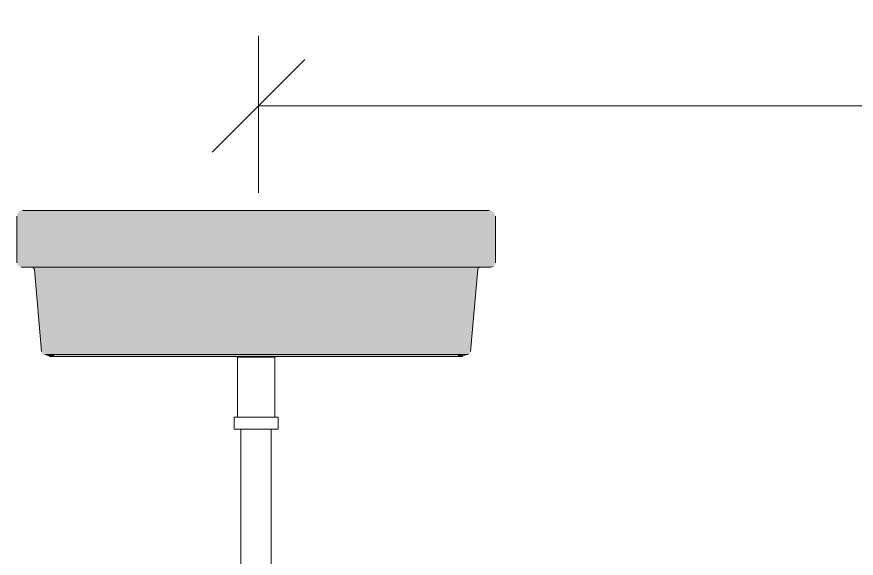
# Model space of a CAD drawing. Header units: metres. Extents: x 1.1 to 88.1, y -3.7 to 23.8.
# Drawn here: x 51.033 to 51.752, y 0.502 to 0.966 of the extents above; entities that cross this region are included whole.
import ezdxf

# ---------------------------------------------------------------- set-up
doc = ezdxf.new("R2010")
doc.units = ezdxf.units.M
for name, color, linetype, lineweight in [('A-ANNO-DIMS', 7, 'Continuous', 5), ('A-ANNO-DIMS-25', 7, 'Continuous', 5), ('P-SANR-FIXT', 7, 'Continuous', 5)]:
    doc.layers.add(name, color=color, linetype=linetype, lineweight=lineweight)
doc.styles.add('Century Gothic_2', font='GOTHIC.TTF', dxfattribs={"height": 0.025})
doc.dimstyles.new('Setores_1_mm', dxfattribs={"dimscale": 0.3048, "dimtxt": 0.026104, "dimasz": 0.260417, "dimexe": 0.19685, "dimexo": 0.123031, "dimgap": 0.143537, "dimtad": 1, "dimrnd": 0.01, "dimzin": 0, "dimdsep": 46, "dimtxsty": 'Century Gothic_2', "dimblk1": 'OBLIQUE', "dimblk2": 'OBLIQUE', "dimsah": 1, "dimcen": 0.09, "dimazin": 0, "dimtfac": 1, "dimtdec": 4, "dimtix": 1, "dimtmove": 0, "dimatfit": 3, "dimfxl": 1, "dimtvp": 1, "dimtolj": 1, "dimtzin": 0, "dimarcsym": 2})

# ---------------------------------------------------------------- blocks, each defined once
blk = doc.blocks.new('USO_ESG_Cuba lavatório retângular - Uso geral-4012784-BB')
at = {"layer": 'P-SANR-FIXT', "true_color": 0xf3f3f3}
for points in [[(16.4974, 0.795), (16.52934, 0.79509), (16.52934, 0.8), (16.5011, 0.79983), (16.50068, 0.79947), (16.4999, 0.79933), (16.49828, 0.79778), (16.49807, 0.7975), (16.49757, 0.79629), (16.49741, 0.79509)], [(16.80883, 0.795), (16.8755, 0.79509), (16.8755, 0.8), (16.52934, 0.79983), (16.52934, 0.795), (16.78125, 0.795)], [(16.87751, 0.795), (16.90743, 0.79509), (16.90727, 0.79629), (16.90636, 0.79805), (16.9058, 0.79867), (16.90494, 0.79933), (16.90022, 0.8), (16.8755, 0.79983), (16.8755, 0.795)], [(16.4974, 0.75529), (16.52934, 0.75529), (16.5293, 0.795), (16.4974, 0.795), (16.4974, 0.76805)], [(16.52934, 0.75529), (16.8755, 0.75529), (16.8755, 0.795), (16.52934, 0.795), (16.52934, 0.76805)], [(16.90636, 0.75529), (16.90744, 0.75529), (16.90744, 0.795), (16.8755, 0.795), (16.8755, 0.75529), (16.90316, 0.75529)], [(16.51528, 0.75148), (16.52934, 0.75161), (16.5293, 0.75529), (16.4974, 0.75529), (16.49791, 0.75338), (16.4993, 0.75199), (16.50094, 0.75158), (16.50185, 0.75148), (16.51527, 0.75148)], [(16.78469, 0.75148), (16.8755, 0.75161), (16.8755, 0.75529), (16.52934, 0.75529), (16.52934, 0.75148), (16.78125, 0.75148)], [(16.88868, 0.75148), (16.90364, 0.75148), (16.90636, 0.75263), (16.90731, 0.7543), (16.90731, 0.75529), (16.8755, 0.75529), (16.8755, 0.75148), (16.88774, 0.75148)], [(16.51743, 0.74961), (16.52934, 0.74961), (16.52934, 0.75142), (16.51188, 0.75148), (16.51242, 0.7511), (16.5121, 0.75081), (16.51293, 0.75039), (16.51249, 0.75002), (16.51337, 0.74961), (16.51652, 0.74961)], [(16.52177, 0.67931), (16.52934, 0.67931), (16.52934, 0.74961), (16.51249, 0.74961), (16.51864, 0.67931), (16.52099, 0.67931)], [(16.85417, 0.74961), (16.8755, 0.74961), (16.8755, 0.75148), (16.52934, 0.75123), (16.52934, 0.74961), (16.85345, 0.74961)], [(16.70905, 0.67931), (16.8755, 0.67931), (16.8755, 0.74961), (16.52934, 0.74961), (16.52934, 0.67931), (16.68498, 0.67931)], [(16.87872, 0.74961), (16.89191, 0.74969), (16.89235, 0.75016), (16.89191, 0.75039), (16.89296, 0.75096), (16.89269, 0.7513), (16.89296, 0.75148), (16.8755, 0.75123), (16.8755, 0.74961), (16.87831, 0.74961)], [(16.8755, 0.67931), (16.8862, 0.67931), (16.89235, 0.74961), (16.8755, 0.74961), (16.8755, 0.68693)], [(16.52201, 0.67659), (16.52934, 0.67676), (16.52934, 0.67931), (16.51864, 0.67931), (16.51917, 0.67788), (16.52009, 0.67701), (16.52059, 0.67676), (16.52193, 0.67659)], [(16.52633, 0.67579), (16.52934, 0.67579), (16.52934, 0.67656), (16.52461, 0.67624), (16.52352, 0.67616), (16.5243, 0.67579), (16.52552, 0.67579)], [(16.70488, 0.67659), (16.8755, 0.67676), (16.8755, 0.67931), (16.52934, 0.67931), (16.52934, 0.67659), (16.70245, 0.67659)], [(16.70543, 0.67579), (16.8755, 0.67579), (16.8755, 0.67656), (16.52934, 0.67642), (16.52934, 0.67579), (16.70245, 0.67579)], [(16.73145, 0.67656), (16.73145, 0.67659), (16.73098, 0.67656)], [(16.8755, 0.67659), (16.88385, 0.67687), (16.8852, 0.67735), (16.88578, 0.67803), (16.88606, 0.67931), (16.8755, 0.67931), (16.8755, 0.6766), (16.87572, 0.6766)], [(16.87819, 0.67579), (16.88117, 0.67602), (16.88132, 0.67645), (16.8755, 0.67656), (16.8755, 0.67579), (16.87751, 0.67579)], [(16.52676, 0.675), (16.52934, 0.67533), (16.52934, 0.67579), (16.52393, 0.67579), (16.52473, 0.67521), (16.52655, 0.67505)], [(16.70532, 0.675), (16.8755, 0.67521), (16.8755, 0.67579), (16.52934, 0.67579), (16.52934, 0.675), (16.70245, 0.675)], [(16.87808, 0.675), (16.88032, 0.67579), (16.8755, 0.67579), (16.8755, 0.67505), (16.87751, 0.67501)]]:
    blk.add_hatch(color=7, dxfattribs=at).paths.add_polyline_path(points)
at = {"layer": 'P-SANR-FIXT'}
for p, q in [((16.8755, 0.8), (16.52934, 0.8)), ((16.4974, 0.795), (16.4974, 0.75529)), ((16.90744, 0.75529), (16.90744, 0.795)), ((16.51249, 0.74961), (16.51864, 0.67931)), ((16.52934, 0.75148), (16.8755, 0.75148)), ((16.8862, 0.67931), (16.89235, 0.74961)), ((16.90569, 0.75208), (16.90364, 0.75148)), ((16.52162, 0.67658), (16.52128, 0.67676)), ((16.5217, 0.67658), (16.52162, 0.67658)), ((16.52393, 0.67579), (16.52217, 0.67658)), ((16.52934, 0.67658), (16.8755, 0.67658)), ((16.88267, 0.67658), (16.88091, 0.67579)), ((16.88461, 0.67692), (16.88322, 0.67658)), ((16.5257, 0.675), (16.52529, 0.67518)), ((16.52934, 0.675), (16.8755, 0.675)), ((16.68551, 0.67505), (16.68645, 0.67431)), ((16.68645, 0.67431), (16.68645, 0.62313)), ((16.68645, 0.67431), (16.71845, 0.67431)), ((16.71845, 0.67431), (16.71939, 0.67505)), ((16.71845, 0.62313), (16.71845, 0.67431)), ((16.87747, 0.675), (16.8755, 0.675)), ((16.87914, 0.675), (16.87751, 0.675)), ((16.88012, 0.67544), (16.87914, 0.675))]:
    blk.add_line(p, q, dxfattribs=at)
at = {"layer": 'P-SANR-FIXT', "flags": 128}
for points in [[(16.52934, 0.8), (16.51927, 0.8), (16.51066, 0.8), (16.50475, 0.8), (16.50242, 0.8), (16.5024, 0.8)], [(16.90244, 0.8), (16.90049, 0.8), (16.89491, 0.8), (16.88652, 0.8), (16.87653, 0.8), (16.8755, 0.8)], [(16.5012, 0.75148), (16.50316, 0.75148), (16.50875, 0.75148), (16.5172, 0.75148), (16.52734, 0.75148), (16.52934, 0.75148)], [(16.51249, 0.74961), (16.5114, 0.75125), (16.51045, 0.75148)], [(16.8755, 0.75148), (16.8858, 0.75148), (16.89468, 0.75148), (16.90089, 0.75148), (16.90357, 0.75148), (16.90364, 0.75148)], [(16.89439, 0.75148), (16.89267, 0.75054), (16.89235, 0.74961)], [(16.52162, 0.67658), (16.52352, 0.67658), (16.52827, 0.67658), (16.52934, 0.67658)], [(16.8755, 0.67658), (16.88056, 0.67658), (16.88314, 0.67658), (16.88322, 0.67658)], [(16.88322, 0.67658), (16.88132, 0.67658), (16.88074, 0.67658)], [(16.5257, 0.675), (16.52737, 0.675), (16.52934, 0.675)], [(16.52934, 0.675), (16.52627, 0.675), (16.5257, 0.675)], [(16.8755, 0.675), (16.87857, 0.675), (16.87914, 0.675)]]:
    blk.add_lwpolyline(points, dxfattribs=at)
blk = doc.blocks.new('USO_ESG_Sifão de Uso Geral - Sifão para lavatório-4012786-BB')
at = {"layer": 'P-SANR-FIXT'}
for p, q in [((16.68356, 0.62313), (16.68356, 0.61274)), ((16.68356, 0.62313), (16.70245, 0.62313)), ((16.70245, 0.62313), (16.72134, 0.62313)), ((16.72134, 0.61274), (16.72134, 0.62313)), ((16.68356, 0.61274), (16.70245, 0.61274)), ((16.68945, 0.61274), (16.68945, 0.48512)), ((16.70245, 0.61274), (16.72134, 0.61274)), ((16.71545, 0.48512), (16.71545, 0.61274)), ((16.68597, 0.48512), (16.68597, 0.47916)), ((16.70245, 0.48512), (16.68597, 0.48512)), ((16.71893, 0.48512), (16.70245, 0.48512)), ((16.71893, 0.47916), (16.71893, 0.48512)), ((16.67705, 0.47713), (16.67705, 0.47416)), ((16.68597, 0.47916), (16.68498, 0.47817)), ((16.68528, 0.47813), (16.68784, 0.47813)), ((16.68597, 0.47916), (16.70245, 0.47916)), ((16.69483, 0.47813), (16.69842, 0.47813)), ((16.70245, 0.47916), (16.71893, 0.47916)), ((16.70648, 0.47813), (16.70906, 0.47813)), ((16.70915, 0.47813), (16.71007, 0.47813)), ((16.71706, 0.47813), (16.71961, 0.47813)), ((16.71995, 0.47813), (16.71893, 0.47916)), ((16.72784, 0.47416), (16.72784, 0.47713)), ((16.67705, 0.47416), (16.6676, 0.41995)), ((16.67705, 0.47416), (16.70245, 0.47416)), ((16.70245, 0.47416), (16.72784, 0.47416)), ((16.7373, 0.41995), (16.72784, 0.47416)), ((16.70245, 0.41995), (16.6676, 0.41995)), ((16.7373, 0.41995), (16.70245, 0.41995)), ((16.67422, 0.41477), (16.67422, 0.39156)), ((16.73067, 0.39156), (16.73067, 0.41477)), ((16.73269, 0.41477), (16.73074, 0.41477))]:
    blk.add_line(p, q, dxfattribs=at)
at = {"layer": 'P-SANR-FIXT', "flags": 128}
for points in [[(16.67705, 0.47713), (16.67752, 0.47798), (16.67806, 0.47813)], [(16.70245, 0.47813), (16.69289, 0.47813), (16.68486, 0.47813), (16.67965, 0.47813), (16.67806, 0.47813)], [(16.67806, 0.47813), (16.68001, 0.47813), (16.68495, 0.47813)], [(16.72683, 0.47813), (16.72488, 0.47813), (16.71934, 0.47813), (16.7111, 0.47813), (16.70245, 0.47813)], [(16.72003, 0.47813), (16.72525, 0.47813), (16.72683, 0.47813)], [(16.72683, 0.47813), (16.72768, 0.47767), (16.72784, 0.47713)], [(16.6722, 0.41477), (16.6685, 0.41661), (16.6676, 0.41995)], [(16.7373, 0.41995), (16.73591, 0.41606), (16.73269, 0.41477)], [(16.67429, 0.41477), (16.67244, 0.41477), (16.6722, 0.41477)], [(16.6722, 0.41477), (16.67416, 0.41477), (16.67978, 0.41477), (16.68833, 0.41477), (16.6987, 0.41477), (16.70245, 0.41477)], [(16.70245, 0.41477), (16.71315, 0.41477), (16.72247, 0.41477), (16.72919, 0.41477), (16.73246, 0.41477), (16.73269, 0.41477)], [(16.68163, 0.38416), (16.67669, 0.38605), (16.67427, 0.39076), (16.67422, 0.39156)], [(16.73067, 0.39156), (16.72878, 0.38662), (16.72407, 0.3842), (16.72327, 0.38416)], [(16.70245, 0.38416), (16.69366, 0.38416), (16.68651, 0.38416), (16.68235, 0.38416), (16.68163, 0.38416)], [(16.68163, 0.38416), (16.68358, 0.38416), (16.68905, 0.38416), (16.69703, 0.38416), (16.70245, 0.38416)], [(16.70245, 0.38416), (16.71124, 0.38416), (16.71838, 0.38416), (16.72255, 0.38416), (16.72327, 0.38416)], [(16.72327, 0.38416), (16.72132, 0.38416), (16.71584, 0.38416), (16.70786, 0.38416), (16.70245, 0.38416)]]:
    blk.add_lwpolyline(points, dxfattribs=at)
at = {"layer": 'P-SANR-FIXT'}
for radius, start, end in [(0.03457, 120.37331, 125.44817), (0.03457, 118.54972, 120), (0.03457, 60, 61.45028), (0.03317, 142.5867, 197.98112), (0.03457, 138.17443, 150), (0.03457, 15, 41.9172), (0.03317, 342.01888, 37.4133), (0.03108, 151.93244, 188.2752), (0.03108, 351.7248, 28.06756), (0.03457, 195, 201.79724)]:
    blk.add_arc((16.70245, 0.45), radius, start, end, dxfattribs=at)
blk = doc.blocks.new('DIMBLOCK60-BB')
at = {"layer": 'A-ANNO-DIMS-25'}
for p, q in [((51.24006, 0.88963), (51.24006, 0.94963)), ((52.89611, 0.88963), (52.89611, 0.94963)), ((51.24006, 0.88963), (52.89611, 0.88963)), ((51.24006, 0.88963), (51.24006, 0.81511)), ((52.89611, 0.88963), (52.89611, 0.0375))]:
    blk.add_line(p, q, dxfattribs=at)
at = {"layer": 'A-ANNO-DIMS-25', "lineweight": 25}
for p, q in [((51.24006, 0.88963), (51.27974, 0.92931)), ((52.89611, 0.88963), (52.93579, 0.92931)), ((51.24006, 0.88963), (51.20037, 0.84994)), ((52.89611, 0.88963), (52.85642, 0.84994))]:
    blk.add_line(p, q, dxfattribs=at)
at = {"layer": 'A-ANNO-DIMS-25', "color": 0, "insert": (52.01297, 0.96542), "char_height": 0.025, "width": 0.1322613, "attachment_point": 1, "line_spacing_factor": 0.984502, "style": 'Century Gothic_2'}
blk.add_mtext('1,66 m', dxfattribs=at)
blk = doc.blocks.new('_Oblique')
at = {"color": 0, "linetype": 'ByBlock', "lineweight": -2}
blk.add_line((-0.5, -0.5), (0.5, 0.5), dxfattribs=at)

msp = doc.modelspace()

# ---------------------------------------------------------------- block references
at = {"layer": 'P-SANR-FIXT'}
for name in ['USO_ESG_Cuba lavatório retângular - Uso geral-4012784-BB', 'USO_ESG_Sifão de Uso Geral - Sifão para lavatório-4012786-BB']:
    msp.add_blockref(name, (34.53549, 0), dxfattribs=at)

# ---------------------------------------------------------------- dimensions: what is measured, and where the dimension line sits
at = {"layer": 'A-ANNO-DIMS'}
dim = msp.add_linear_dim(base=(52.89611, 0.88963), p1=(51.24006, 0.77761), p2=(52.89611, 0), dimstyle='Setores_1_mm', override={"dimpost": '<>', "dimfxl": 1.829532}, dxfattribs=at)
dim.commit()
dim.dimension.update_dxf_attribs({"geometry": 'DIMBLOCK60-BB', "text_midpoint": (52.06808, 0.94651)})

doc.saveas('drawing.dxf')
